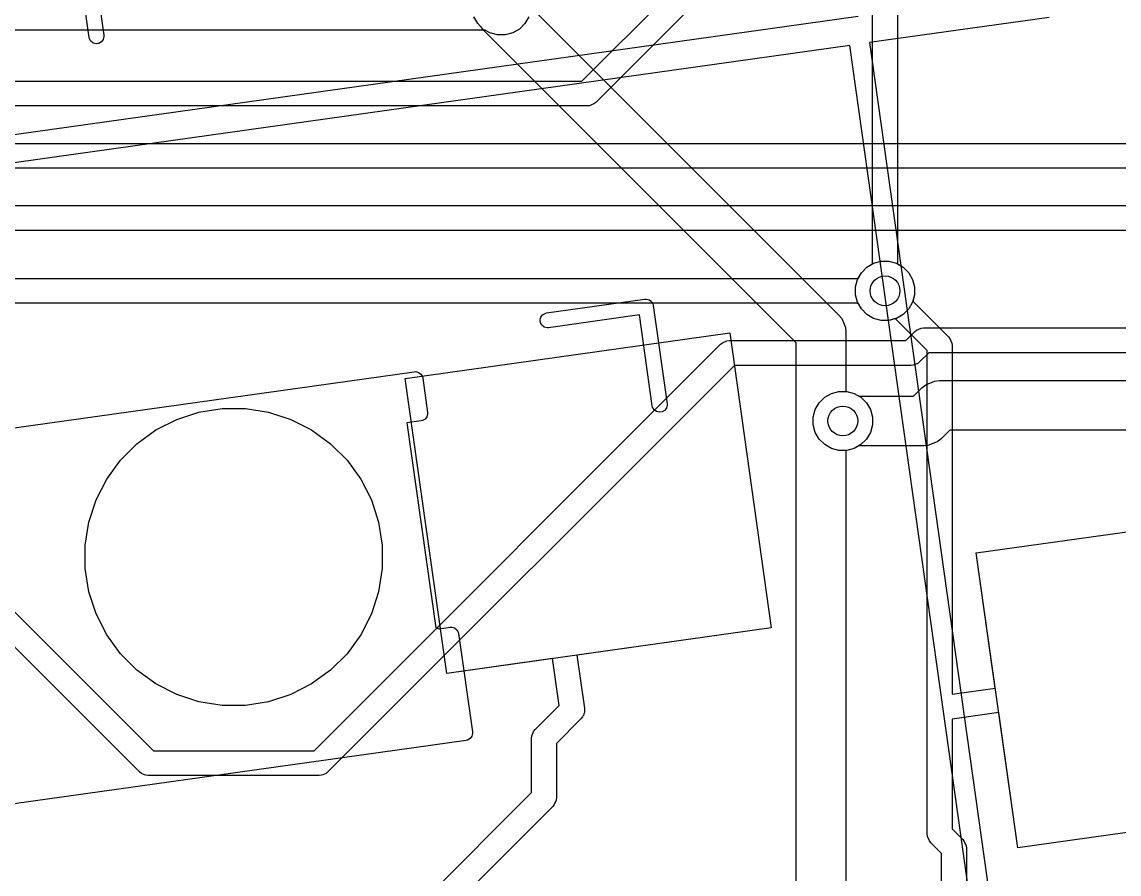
# Model space of a CAD drawing. Header units: millimetres. Extents: x 14 to 286, y -133 to -45.
# Drawn here: x 208.24 to 219.29, y -75.63 to -67.05 of the extents above; entities that cross this region are included whole.
import ezdxf

# ---------------------------------------------------------------- set-up
doc = ezdxf.new("R2010")
doc.units = ezdxf.units.MM
for name, color, linetype, true_color in [('B.Cu', 153, 'CONTINUOUS', 0x4d7fc4), ('B.Mask', 4, 'CONTINUOUS', 0x02ffee), ('B.Paste', 132, 'CONTINUOUS', 0x00c2c2), ('B.Silkscreen', 31, 'CONTINUOUS', 0xe8b2a7), ('F.Cu', 13, 'CONTINUOUS', 0xc83434), ('F.Mask', 201, 'CONTINUOUS', 0xd864ff), ('User.Drawings', 9, 'CONTINUOUS', 0xc2c2c2)]:
    doc.layers.add(name, color=color, linetype=linetype, true_color=true_color)

msp = doc.modelspace()

# ---------------------------------------------------------------- linework, layer by layer
at = {"layer": 'B.Cu', "linetype": 'CONTINUOUS'}
for p, q in [((217.0579, -62.7129), (217.0579, -69.486822)), ((216.8079, -69.486822), (216.8079, -62.764676)), ((213.366933, -66.901579), (216.465377, -70.000023)), ((212.831494, -67.066028), (212.792336, -66.998205)), ((212.861331, -67.095865), (212.831494, -67.066028)), ((212.861633, -67.096593), (212.861331, -67.095865)), ((212.861637, -67.096597), (212.861633, -67.096593)), ((212.892723, -67.134477), (212.861637, -67.096597)), ((216.0386, -70.280354), (212.892723, -67.134477)), ((216.655736, -69.643295), (216.694894, -69.575472)), ((216.694894, -69.575472), (216.750272, -69.520094)), ((216.750272, -69.520094), (216.8079, -69.486822)), ((217.0579, -69.486822), (217.115528, -69.520094)), ((217.115528, -69.520094), (217.170906, -69.575472)), ((217.170906, -69.575472), (217.210064, -69.643295)), ((216.635467, -69.718942), (216.655736, -69.643295)), ((217.210064, -69.643295), (217.230333, -69.718942)), ((216.635467, -69.797258), (216.635467, -69.718942)), ((216.655736, -69.872905), (216.635467, -69.797258)), ((217.230333, -69.797258), (217.21311, -69.861534)), ((217.230333, -69.718942), (217.230333, -69.797258)), ((216.694894, -69.940728), (216.655736, -69.872905)), ((217.21311, -69.861534), (217.571388, -70.219812)), ((216.465377, -70.000023), (216.496468, -70.037908)), ((216.750272, -69.996106), (216.694894, -69.940728)), ((216.818095, -70.035264), (216.750272, -69.996106)), ((216.496468, -70.037908), (216.506283, -70.061605)), ((216.506283, -70.061605), (216.533796, -70.128027)), ((216.533796, -70.128027), (216.5386, -70.1768)), ((216.893742, -70.055533), (216.818095, -70.035264)), ((216.972058, -70.055533), (216.893742, -70.055533)), ((217.036334, -70.03831), (216.972058, -70.055533)), ((217.358, -70.359976), (217.036334, -70.03831)), ((212.101581, -70.640647), (215.369466, -70.181375)), ((215.369466, -70.181375), (215.786985, -73.152179)), ((216.5386, -70.1768), (216.5386, -70.771167)), ((217.571388, -70.219812), (217.586928, -70.238748)), ((217.586928, -70.238748), (217.586934, -70.238754)), ((217.586934, -70.238754), (217.605598, -70.283814)), ((216.0386, -71.0686), (216.0386, -70.280354)), ((217.358, -73.9641), (217.358, -70.359976)), ((217.605598, -70.283814), (217.608, -70.3082)), ((217.608, -70.3082), (217.608, -73.820302)), ((212.5191, -73.611451), (212.101581, -70.640647)), ((216.5386, -70.771167), (216.547058, -70.771167)), ((216.547058, -70.771167), (216.622705, -70.791436)), ((216.622705, -70.791436), (216.690528, -70.830594)), ((216.690528, -70.830594), (216.745906, -70.885972)), ((216.745906, -70.885972), (216.785064, -70.953795)), ((216.785064, -70.953795), (216.805333, -71.029442)), ((216.0386, -78.748746), (216.0386, -71.0686)), ((216.805333, -71.107758), (216.785064, -71.183405)), ((216.805333, -71.029442), (216.805333, -71.107758)), ((216.785064, -71.183405), (216.745906, -71.251228)), ((216.622705, -71.345764), (216.547058, -71.366033)), ((216.690528, -71.306606), (216.622705, -71.345764)), ((216.745906, -71.251228), (216.690528, -71.306606)), ((216.547058, -71.366033), (216.5386, -71.366033)), ((216.5386, -71.366033), (216.5386, -78.8523)), ((217.852034, -72.397482), (221.119919, -71.93821)), ((218.043397, -73.759107), (217.852034, -72.397482)), ((215.786985, -73.152179), (213.831246, -73.42704)), ((213.831246, -73.42704), (213.906584, -73.963104)), ((213.583678, -73.461834), (212.5191, -73.611451)), ((213.650342, -73.936181), (213.583678, -73.461834)), ((217.608, -73.820302), (218.043397, -73.759107)), ((213.410312, -74.176212), (213.650342, -73.936181)), ((213.905398, -74.004887), (213.899346, -74.019495)), ((213.907599, -73.987587), (213.905398, -73.996097)), ((213.905398, -73.996097), (213.905398, -74.004887)), ((213.906584, -73.963104), (213.907599, -73.987587)), ((217.358, -75.2288), (217.358, -73.9641)), ((218.07819, -74.006673), (217.608, -74.072759)), ((218.269553, -75.368286), (218.07819, -74.006673)), ((213.871188, -74.068888), (213.6237, -74.316376)), ((213.886733, -74.049946), (213.871188, -74.068888)), ((213.890095, -74.041827), (213.886733, -74.049946)), ((213.895387, -74.034806), (213.890095, -74.041827)), ((213.899346, -74.019495), (213.895387, -74.034806)), ((217.608, -74.072759), (217.608, -75.177024)), ((213.37636, -74.239592), (213.386035, -74.216233)), ((213.386035, -74.216233), (213.394766, -74.195154)), ((213.394766, -74.195154), (213.394771, -74.195148)), ((213.394771, -74.195148), (213.410312, -74.176212)), ((213.3737, -74.2646), (213.376102, -74.240214)), ((213.3737, -74.810923), (213.3737, -74.2646)), ((213.376102, -74.240214), (213.37636, -74.239592)), ((213.6237, -74.316376), (213.6237, -74.8627)), ((211.638712, -76.545912), (213.3737, -74.810923)), ((213.621298, -74.887087), (213.602634, -74.932146)), ((213.6237, -74.8627), (213.621298, -74.887086)), ((213.621298, -74.887086), (213.621298, -74.887087)), ((213.587089, -74.951088), (211.8521, -76.686076)), ((213.602634, -74.932146), (213.587089, -74.951088)), ((221.537438, -74.909014), (218.269553, -75.368286)), ((217.608, -75.177024), (217.715488, -75.284512)), ((217.360402, -75.253186), (217.358, -75.2288)), ((217.379066, -75.298246), (217.360402, -75.253186)), ((217.379071, -75.298251), (217.379066, -75.298246)), ((217.394612, -75.317188), (217.379071, -75.298251)), ((217.5021, -75.424676), (217.394612, -75.317188)), ((217.715488, -75.284512), (217.731028, -75.303448)), ((217.731028, -75.303448), (217.731034, -75.303454)), ((217.731034, -75.303454), (217.749698, -75.348514)), ((217.5021, -91.1217), (217.5021, -75.424676)), ((217.749698, -75.348514), (217.7521, -75.3729)), ((217.7521, -75.3729), (217.7521, -91.112962))]:
    msp.add_line(p, q, dxfattribs=at)
at = {"layer": 'B.Cu'}
for centre in [(216.9329, -69.7581), (216.5079, -71.0686)]:
    msp.add_circle(centre, 0.15, dxfattribs=at)
at = {"layer": 'B.Mask', "linetype": 'CONTINUOUS'}
for p, q in [((212.101581, -70.640647), (215.369466, -70.181375)), ((215.369466, -70.181375), (215.786985, -73.152179)), ((212.5191, -73.611451), (212.101581, -70.640647)), ((209.800957, -71.052623), (210.024814, -70.979887)), ((210.024814, -70.979887), (210.257293, -70.943066)), ((210.257293, -70.943066), (210.492671, -70.943066)), ((210.492671, -70.943066), (210.72515, -70.979887)), ((210.72515, -70.979887), (210.949007, -71.052623)), ((209.591234, -71.159482), (209.800957, -71.052623)), ((210.949007, -71.052623), (211.15873, -71.159482)), ((209.40081, -71.297833), (209.591234, -71.159482)), ((211.15873, -71.159482), (211.349154, -71.297833)), ((209.234373, -71.46427), (209.40081, -71.297833)), ((211.349154, -71.297833), (211.515591, -71.46427)), ((209.096022, -71.654694), (209.234373, -71.46427)), ((211.515591, -71.46427), (211.653942, -71.654694)), ((208.989163, -71.864417), (209.096022, -71.654694)), ((211.653942, -71.654694), (211.760801, -71.864417)), ((208.916427, -72.088274), (208.989163, -71.864417)), ((211.760801, -71.864417), (211.833537, -72.088274)), ((217.852034, -72.397482), (221.119919, -71.93821)), ((208.879606, -72.320753), (208.916427, -72.088274)), ((211.833537, -72.088274), (211.870358, -72.320753)), ((208.879606, -72.556131), (208.879606, -72.320753)), ((211.870358, -72.320753), (211.870358, -72.556131)), ((218.269553, -75.368286), (217.852034, -72.397482)), ((208.916427, -72.78861), (208.879606, -72.556131)), ((211.870358, -72.556131), (211.833537, -72.78861)), ((208.989163, -73.012467), (208.916427, -72.78861)), ((211.833537, -72.78861), (211.760801, -73.012467)), ((209.096022, -73.22219), (208.989163, -73.012467)), ((211.760801, -73.012467), (211.653942, -73.22219)), ((209.234373, -73.412614), (209.096022, -73.22219)), ((211.653942, -73.22219), (211.515591, -73.412614)), ((215.786985, -73.152179), (212.5191, -73.611451)), ((209.40081, -73.579051), (209.234373, -73.412614)), ((211.515591, -73.412614), (211.349154, -73.579051)), ((209.591234, -73.717402), (209.40081, -73.579051)), ((211.349154, -73.579051), (211.15873, -73.717402)), ((209.800957, -73.824261), (209.591234, -73.717402)), ((211.15873, -73.717402), (210.949007, -73.824261)), ((210.024814, -73.896997), (209.800957, -73.824261)), ((210.257293, -73.933818), (210.024814, -73.896997)), ((210.72515, -73.896997), (210.492671, -73.933818)), ((210.949007, -73.824261), (210.72515, -73.896997)), ((210.492671, -73.933818), (210.257293, -73.933818)), ((221.537438, -74.909014), (218.269553, -75.368286))]:
    msp.add_line(p, q, dxfattribs=at)
at = {"layer": 'B.Paste', "linetype": 'CONTINUOUS'}
for p, q in [((212.101581, -70.640647), (215.369466, -70.181375)), ((215.369466, -70.181375), (215.786985, -73.152179)), ((212.5191, -73.611451), (212.101581, -70.640647)), ((217.852034, -72.397482), (221.119919, -71.93821)), ((218.269553, -75.368286), (217.852034, -72.397482)), ((215.786985, -73.152179), (212.5191, -73.611451)), ((221.537438, -74.909014), (218.269553, -75.368286))]:
    msp.add_line(p, q, dxfattribs=at)
at = {"layer": 'B.Silkscreen', "linetype": 'CONTINUOUS'}
for p, q in [((208.919113, -67.205475), (208.77994, -66.215207)), ((208.92848, -66.194331), (209.067653, -67.184599)), ((208.922576, -67.219764), (208.919113, -67.205475)), ((208.937429, -67.244978), (208.922576, -67.219764)), ((208.960799, -67.262589), (208.937429, -67.244978)), ((208.989131, -67.269917), (208.960799, -67.262589)), ((209.01811, -67.265844), (208.989131, -67.269917)), ((209.043324, -67.250991), (209.01811, -67.265844)), ((209.060935, -67.227621), (209.043324, -67.250991)), ((209.068263, -67.199289), (209.060935, -67.227621)), ((209.067653, -67.184599), (209.068263, -67.199289)), ((203.8747, -71.741319), (212.192953, -70.572264)), ((212.192953, -70.572264), (212.207632, -70.571655)), ((212.207632, -70.571655), (212.207643, -70.571654)), ((212.207643, -70.571654), (212.235975, -70.578982)), ((212.235975, -70.578982), (212.259345, -70.596593)), ((212.259345, -70.596593), (212.274198, -70.621807)), ((212.274198, -70.621807), (212.277661, -70.636096)), ((212.277661, -70.636096), (212.326371, -70.98269)), ((212.319653, -71.025712), (212.302042, -71.049082)), ((212.32698, -70.99738), (212.319653, -71.025712)), ((212.326371, -70.98269), (212.32698, -70.99738)), ((212.262539, -71.067398), (212.11895, -71.087578)), ((212.11895, -71.087578), (212.40919, -73.152746)), ((212.276828, -71.063935), (212.262539, -71.067398)), ((212.302042, -71.049082), (212.276828, -71.063935)), ((212.40919, -73.152746), (212.445967, -73.162256)), ((212.445967, -73.162256), (212.554802, -73.146961)), ((212.554802, -73.146961), (212.569482, -73.146352)), ((212.569482, -73.146352), (212.569493, -73.146351)), ((212.569493, -73.146351), (212.597825, -73.153679)), ((212.597825, -73.153679), (212.621195, -73.17129)), ((212.621195, -73.17129), (212.636048, -73.196504)), ((212.636048, -73.196504), (212.639511, -73.210793)), ((212.639511, -73.210793), (212.778684, -74.201062)), ((212.779294, -74.215752), (212.771967, -74.244084)), ((212.778684, -74.201062), (212.779294, -74.215752)), ((212.714852, -74.28577), (207.763511, -74.981635)), ((212.729141, -74.282307), (212.714852, -74.28577)), ((212.754356, -74.267454), (212.729141, -74.282307)), ((212.771967, -74.244084), (212.754356, -74.267454))]:
    msp.add_line(p, q, dxfattribs=at)
at = {"layer": 'F.Cu', "linetype": 'CONTINUOUS'}
for p, q in [((213.880624, -67.6461), (215.757411, -65.769311)), ((215.979189, -65.901087), (214.020788, -67.859488)), ((213.346664, -66.998205), (213.307506, -67.066028)), ((212.907646, -67.1334), (196.95, -67.1334)), ((212.954695, -67.160564), (212.907646, -67.1334)), ((213.030342, -67.180833), (212.954695, -67.160564)), ((213.184305, -67.160564), (213.108658, -67.180833)), ((213.252128, -67.121406), (213.184305, -67.160564)), ((213.307506, -67.066028), (213.252128, -67.121406)), ((213.108658, -67.180833), (213.030342, -67.180833)), ((197.925079, -67.6461), (213.880624, -67.6461)), ((213.9324, -67.8961), (197.960214, -67.8961)), ((213.956786, -67.893698), (213.9324, -67.8961)), ((213.956787, -67.893698), (213.956786, -67.893698)), ((213.969984, -67.888231), (213.956787, -67.893698)), ((214.001846, -67.875034), (213.969984, -67.888231)), ((214.001851, -67.875028), (214.001846, -67.875034)), ((214.020788, -67.859488), (214.001851, -67.875028)), ((204.188378, -68.2728), (225.159224, -68.2728)), ((225.211, -68.5228), (204.188378, -68.5228)), ((192.7796, -68.8995), (225.418824, -68.8995)), ((225.4706, -69.1495), (192.831377, -69.1495)), ((216.750272, -69.520094), (216.818095, -69.480936)), ((216.818095, -69.480936), (216.893742, -69.460667)), ((216.893742, -69.460667), (216.972058, -69.460667)), ((216.972058, -69.460667), (217.047705, -69.480936)), ((217.047705, -69.480936), (217.115528, -69.520094)), ((216.661622, -69.6331), (216.694894, -69.575472)), ((216.694894, -69.575472), (216.750272, -69.520094)), ((217.115528, -69.520094), (217.170906, -69.575472)), ((217.170906, -69.575472), (217.210064, -69.643295)), ((199.1832, -69.6331), (216.661622, -69.6331)), ((217.210064, -69.643295), (217.230333, -69.718942)), ((217.230333, -69.797258), (217.210064, -69.872905)), ((217.230333, -69.718942), (217.230333, -69.797258)), ((216.661622, -69.8831), (199.234977, -69.8831)), ((216.694894, -69.940728), (216.661622, -69.8831)), ((217.210064, -69.872905), (217.170906, -69.940728)), ((216.750272, -69.996106), (216.694894, -69.940728)), ((216.818095, -70.035264), (216.750272, -69.996106)), ((217.115528, -69.996106), (217.047705, -70.035264)), ((217.170906, -69.940728), (217.115528, -69.996106)), ((216.893742, -70.055533), (216.818095, -70.035264)), ((216.972058, -70.055533), (216.893742, -70.055533)), ((217.047705, -70.035264), (216.972058, -70.055533)), ((217.251354, -70.152566), (217.296414, -70.133902)), ((217.296414, -70.133902), (217.3208, -70.1315)), ((217.3208, -70.1315), (225.196124, -70.1315)), ((217.140724, -70.2598), (217.232412, -70.168111)), ((217.232412, -70.168111), (217.251354, -70.152566)), ((211.183524, -74.3901), (215.277211, -70.296412)), ((215.277211, -70.296412), (215.296153, -70.280867)), ((215.296153, -70.280867), (215.296154, -70.280866)), ((215.296154, -70.280866), (215.331622, -70.266175)), ((215.331622, -70.266175), (215.341213, -70.262202)), ((215.341213, -70.262202), (215.341214, -70.262202)), ((215.341214, -70.262202), (215.3656, -70.2598)), ((215.3656, -70.2598), (217.140724, -70.2598)), ((217.280888, -70.473188), (217.261951, -70.488728)), ((217.372577, -70.3815), (217.280888, -70.473188)), ((225.2479, -70.3815), (217.372577, -70.3815)), ((215.417377, -70.5098), (211.323688, -74.603488)), ((217.1925, -70.5098), (215.417377, -70.5098)), ((217.216886, -70.507398), (217.1925, -70.5098)), ((217.216887, -70.507398), (217.216886, -70.507398)), ((217.231932, -70.501166), (217.216887, -70.507398)), ((217.261946, -70.488734), (217.231932, -70.501166)), ((217.261951, -70.488728), (217.261946, -70.488734)), ((217.342307, -70.703833), (217.432427, -70.666504)), ((217.432427, -70.666504), (217.4812, -70.6617)), ((217.4812, -70.6617), (224.7084, -70.6617)), ((216.325272, -70.830594), (216.393095, -70.791436)), ((216.393095, -70.791436), (216.468742, -70.771167)), ((216.468742, -70.771167), (216.547058, -70.771167)), ((216.547058, -70.771167), (216.622705, -70.791436)), ((216.622705, -70.791436), (216.669754, -70.8186)), ((217.220746, -70.8186), (217.304423, -70.734923)), ((217.304423, -70.734923), (217.342302, -70.703837)), ((217.342302, -70.703837), (217.342307, -70.703833)), ((216.230736, -70.953795), (216.269894, -70.885972)), ((216.269894, -70.885972), (216.325272, -70.830594)), ((216.669754, -70.8186), (217.220746, -70.8186)), ((216.210467, -71.029442), (216.230736, -70.953795)), ((216.210467, -71.107758), (216.210467, -71.029442)), ((216.230736, -71.183405), (216.210467, -71.107758)), ((216.269894, -71.251228), (216.230736, -71.183405)), ((217.501077, -71.245377), (217.463197, -71.276462)), ((217.584754, -71.1617), (217.501077, -71.245377)), ((224.543145, -71.1617), (217.584754, -71.1617)), ((216.325272, -71.306606), (216.269894, -71.251228)), ((216.393095, -71.345764), (216.325272, -71.306606)), ((216.468742, -71.366033), (216.393095, -71.345764)), ((216.622705, -71.345764), (216.547058, -71.366033)), ((216.669754, -71.3186), (216.622705, -71.345764)), ((217.3243, -71.3186), (216.669754, -71.3186)), ((217.373073, -71.313796), (217.3243, -71.3186)), ((217.463193, -71.276467), (217.373073, -71.313796)), ((217.463197, -71.276462), (217.463193, -71.276467)), ((216.547058, -71.366033), (216.468742, -71.366033)), ((207.038588, -71.862112), (209.566576, -74.3901)), ((209.426412, -74.603488), (206.898424, -72.0755)), ((209.566576, -74.3901), (211.183524, -74.3901)), ((209.445348, -74.619028), (209.426412, -74.603488)), ((209.445354, -74.619034), (209.445348, -74.619028)), ((209.477215, -74.632231), (209.445354, -74.619034)), ((209.490413, -74.637698), (209.477215, -74.632231)), ((209.490414, -74.637698), (209.490413, -74.637698)), ((209.5148, -74.6401), (209.490414, -74.637698)), ((211.2353, -74.6401), (209.5148, -74.6401)), ((211.259686, -74.637698), (211.2353, -74.6401)), ((211.259687, -74.637698), (211.259686, -74.637698)), ((211.272884, -74.632231), (211.259687, -74.637698)), ((211.304746, -74.619034), (211.272884, -74.632231)), ((211.304751, -74.619028), (211.304746, -74.619034)), ((211.323688, -74.603488), (211.304751, -74.619028))]:
    msp.add_line(p, q, dxfattribs=at)
at = {"layer": 'F.Cu'}
for centre in [(216.9329, -69.7581), (216.5079, -71.0686)]:
    msp.add_circle(centre, 0.15, dxfattribs=at)
at = {"layer": 'F.Mask', "linetype": 'CONTINUOUS'}
for p, q in [((209.800957, -71.052623), (210.024814, -70.979887)), ((210.024814, -70.979887), (210.257293, -70.943066)), ((210.257293, -70.943066), (210.492671, -70.943066)), ((210.492671, -70.943066), (210.72515, -70.979887)), ((210.72515, -70.979887), (210.949007, -71.052623)), ((209.591234, -71.159482), (209.800957, -71.052623)), ((210.949007, -71.052623), (211.15873, -71.159482)), ((209.40081, -71.297833), (209.591234, -71.159482)), ((211.15873, -71.159482), (211.349154, -71.297833)), ((209.234373, -71.46427), (209.40081, -71.297833)), ((211.349154, -71.297833), (211.515591, -71.46427)), ((209.096022, -71.654694), (209.234373, -71.46427)), ((211.515591, -71.46427), (211.653942, -71.654694)), ((208.989163, -71.864417), (209.096022, -71.654694)), ((211.653942, -71.654694), (211.760801, -71.864417)), ((208.916427, -72.088274), (208.989163, -71.864417)), ((211.760801, -71.864417), (211.833537, -72.088274)), ((208.879606, -72.320753), (208.916427, -72.088274)), ((211.833537, -72.088274), (211.870358, -72.320753)), ((208.879606, -72.556131), (208.879606, -72.320753)), ((211.870358, -72.320753), (211.870358, -72.556131)), ((208.916427, -72.78861), (208.879606, -72.556131)), ((211.870358, -72.556131), (211.833537, -72.78861)), ((208.989163, -73.012467), (208.916427, -72.78861)), ((211.833537, -72.78861), (211.760801, -73.012467)), ((209.096022, -73.22219), (208.989163, -73.012467)), ((211.760801, -73.012467), (211.653942, -73.22219)), ((209.234373, -73.412614), (209.096022, -73.22219)), ((211.653942, -73.22219), (211.515591, -73.412614)), ((209.40081, -73.579051), (209.234373, -73.412614)), ((211.515591, -73.412614), (211.349154, -73.579051)), ((209.591234, -73.717402), (209.40081, -73.579051)), ((211.349154, -73.579051), (211.15873, -73.717402)), ((209.800957, -73.824261), (209.591234, -73.717402)), ((211.15873, -73.717402), (210.949007, -73.824261)), ((210.024814, -73.896997), (209.800957, -73.824261)), ((210.257293, -73.933818), (210.024814, -73.896997)), ((210.72515, -73.896997), (210.492671, -73.933818)), ((210.949007, -73.824261), (210.72515, -73.896997)), ((210.492671, -73.933818), (210.257293, -73.933818))]:
    msp.add_line(p, q, dxfattribs=at)
at = {"layer": 'User.Drawings', "linetype": 'CONTINUOUS'}
for p, q in [((199.755686, -69.366462), (216.662942, -66.990303)), ((218.584593, -67.003516), (216.776253, -67.257661)), ((216.776253, -67.257661), (219.388465, -85.844517)), ((216.577652, -67.285573), (199.720995, -69.654621)), ((219.189858, -85.872383), (216.577652, -67.285573)), ((213.523659, -69.981315), (214.513927, -69.842142)), ((214.513927, -69.842142), (214.528617, -69.841532)), ((214.528617, -69.841532), (214.556949, -69.84886)), ((214.556949, -69.84886), (214.580319, -69.866471)), ((214.580319, -69.866471), (214.595172, -69.891685)), ((214.595172, -69.891685), (214.598635, -69.905974)), ((214.598635, -69.905974), (214.737808, -70.896242)), ((213.459217, -70.051333), (213.466545, -70.023001)), ((213.466545, -70.023001), (213.484156, -69.999631)), ((213.484156, -69.999631), (213.50937, -69.984778)), ((213.50937, -69.984778), (213.523659, -69.981315)), ((214.460532, -70.001119), (213.544535, -70.129855)), ((214.589268, -70.917118), (214.460532, -70.001119)), ((213.46329, -70.080312), (213.459217, -70.051333)), ((213.478143, -70.105526), (213.46329, -70.080312)), ((213.501513, -70.123137), (213.478143, -70.105526)), ((213.529845, -70.130465), (213.501513, -70.123137)), ((213.544535, -70.129855), (213.529845, -70.130465)), ((214.592731, -70.931407), (214.589268, -70.917118)), ((214.738418, -70.910932), (214.73109, -70.939264)), ((214.737808, -70.896242), (214.738418, -70.910932)), ((214.607584, -70.956621), (214.592731, -70.931407)), ((214.630954, -70.974232), (214.607584, -70.956621)), ((214.659286, -70.98156), (214.630954, -70.974232)), ((214.688265, -70.977487), (214.659286, -70.98156)), ((214.713479, -70.962634), (214.688265, -70.977487)), ((214.73109, -70.939264), (214.713479, -70.962634))]:
    msp.add_line(p, q, dxfattribs=at)

doc.saveas('drawing.dxf')
